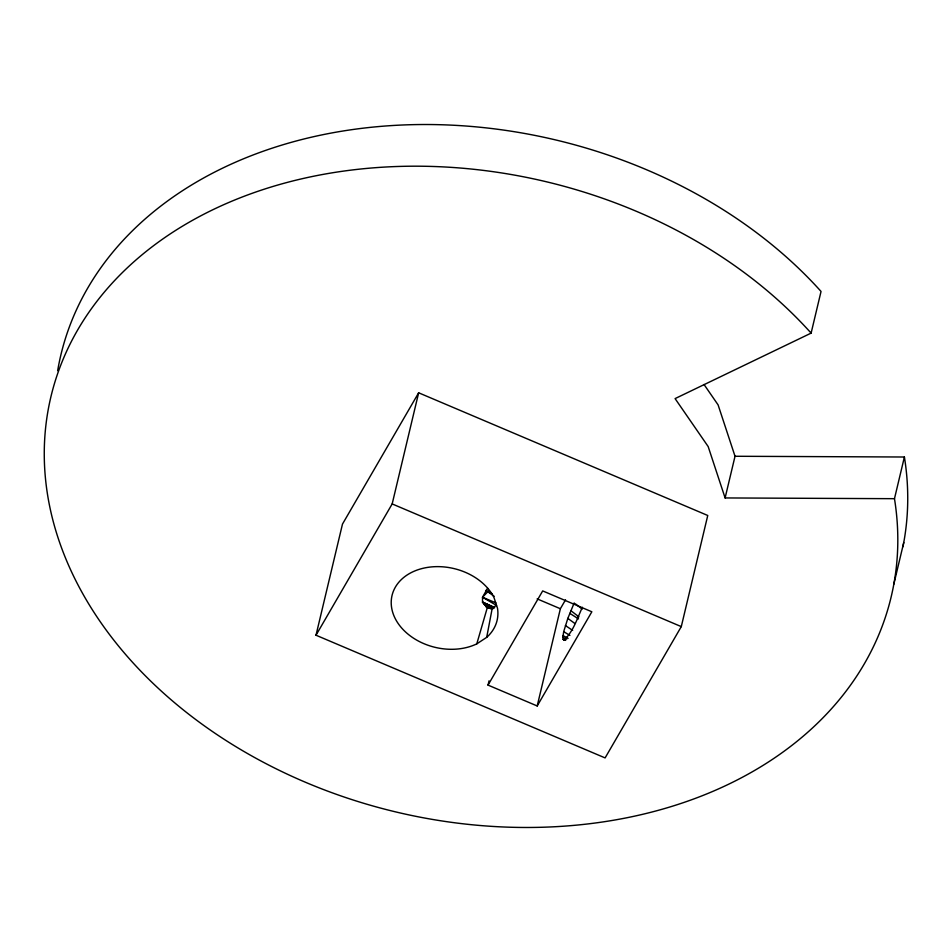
<?xml version="1.0" encoding="UTF-8"?>
<svg xmlns="http://www.w3.org/2000/svg" width="952" height="952" viewBox="0 0 952 952"><rect width="100%" height="100%" fill="white"/><g stroke="black" fill="none" stroke-linecap="round" stroke-linejoin="round"><path stroke-width="1.43" d="M487.591 588.241L482.533 597.225L482.521 602.188L487.269 607.769L492.291 607.9L496.301 605.448M582.386 607.281C577.114 618.491 573.342 631.795 563.822 640.125L562.846 637.34L563.691 631.664L567.832 618.383L574.199 602.913M486.698 637.352A53.978 40.496 13.4 0 0 497.491 608.197L493.969 597.499A53.978 40.496 13.4 0 0 420.201 569.046A53.978 40.496 13.4 0 0 399.4 625.226A53.978 40.496 13.4 0 0 476.785 643.873L486.698 637.352L492.291 607.9M316.005 635.222L342.482 524.088L418.654 392.795L707.752 515.484L681.287 626.618L605.103 757.911L316.005 635.222L392.176 503.929L418.654 392.795M488.031 685.107L542.688 590.918L591.846 611.779L537.202 705.967L488.031 685.107L489.054 680.823M537.202 705.967L560.371 608.733L565.536 599.819M735.027 456.27L904.4 457.008L894.475 498.681L725.103 497.944L735.027 456.27L718.094 404.886L704.04 384.501M725.103 497.944L708.169 446.559L675.087 398.602L811.116 333.117L821.041 291.443A431.875 323.954 13.4 0 0 371.054 127.294A431.875 323.954 13.4 0 0 57.667 370.661M893.821 584.195L903.757 542.521M476.785 643.873L487.269 607.769M496.527 605.413L482.533 597.225L488.84 590.645M493.576 607.971L485.817 603.877L484.104 604.377L493.005 608.721M392.176 503.929L681.287 626.618M537.154 598.879L560.371 608.733M482.533 597.225L495.861 602.878M494.707 607.376L482.521 602.188L492.91 607.578M485.675 606.567L490.946 608.875M485.853 590.383L492.196 593.822M494.207 607.852L482.521 602.188L493.683 608.078M562.846 637.34L566.69 639.22M562.977 635.543L568.082 638.364M485.817 603.877L493.219 608.209M563.691 631.664L569.915 635.401M569.784 613.35L578.554 618.931M565.393 625.547L572.652 630.402M488.186 592.013L494.171 596.285M567.832 618.383L574.901 623.512M570.843 610.66L578.899 616.825M575.341 603.794L582.16 609.078M904.4 457.008A431.875 323.954 13.4 0 1 902.936 546.793M894.475 498.681A431.875 323.954 13.4 0 1 376.254 806.903A431.875 323.954 13.4 0 1 112.431 282.887A431.875 323.954 13.4 0 1 811.116 333.117M565.559 640.351L562.87 639.22L565.524 640.387"/></g></svg>
